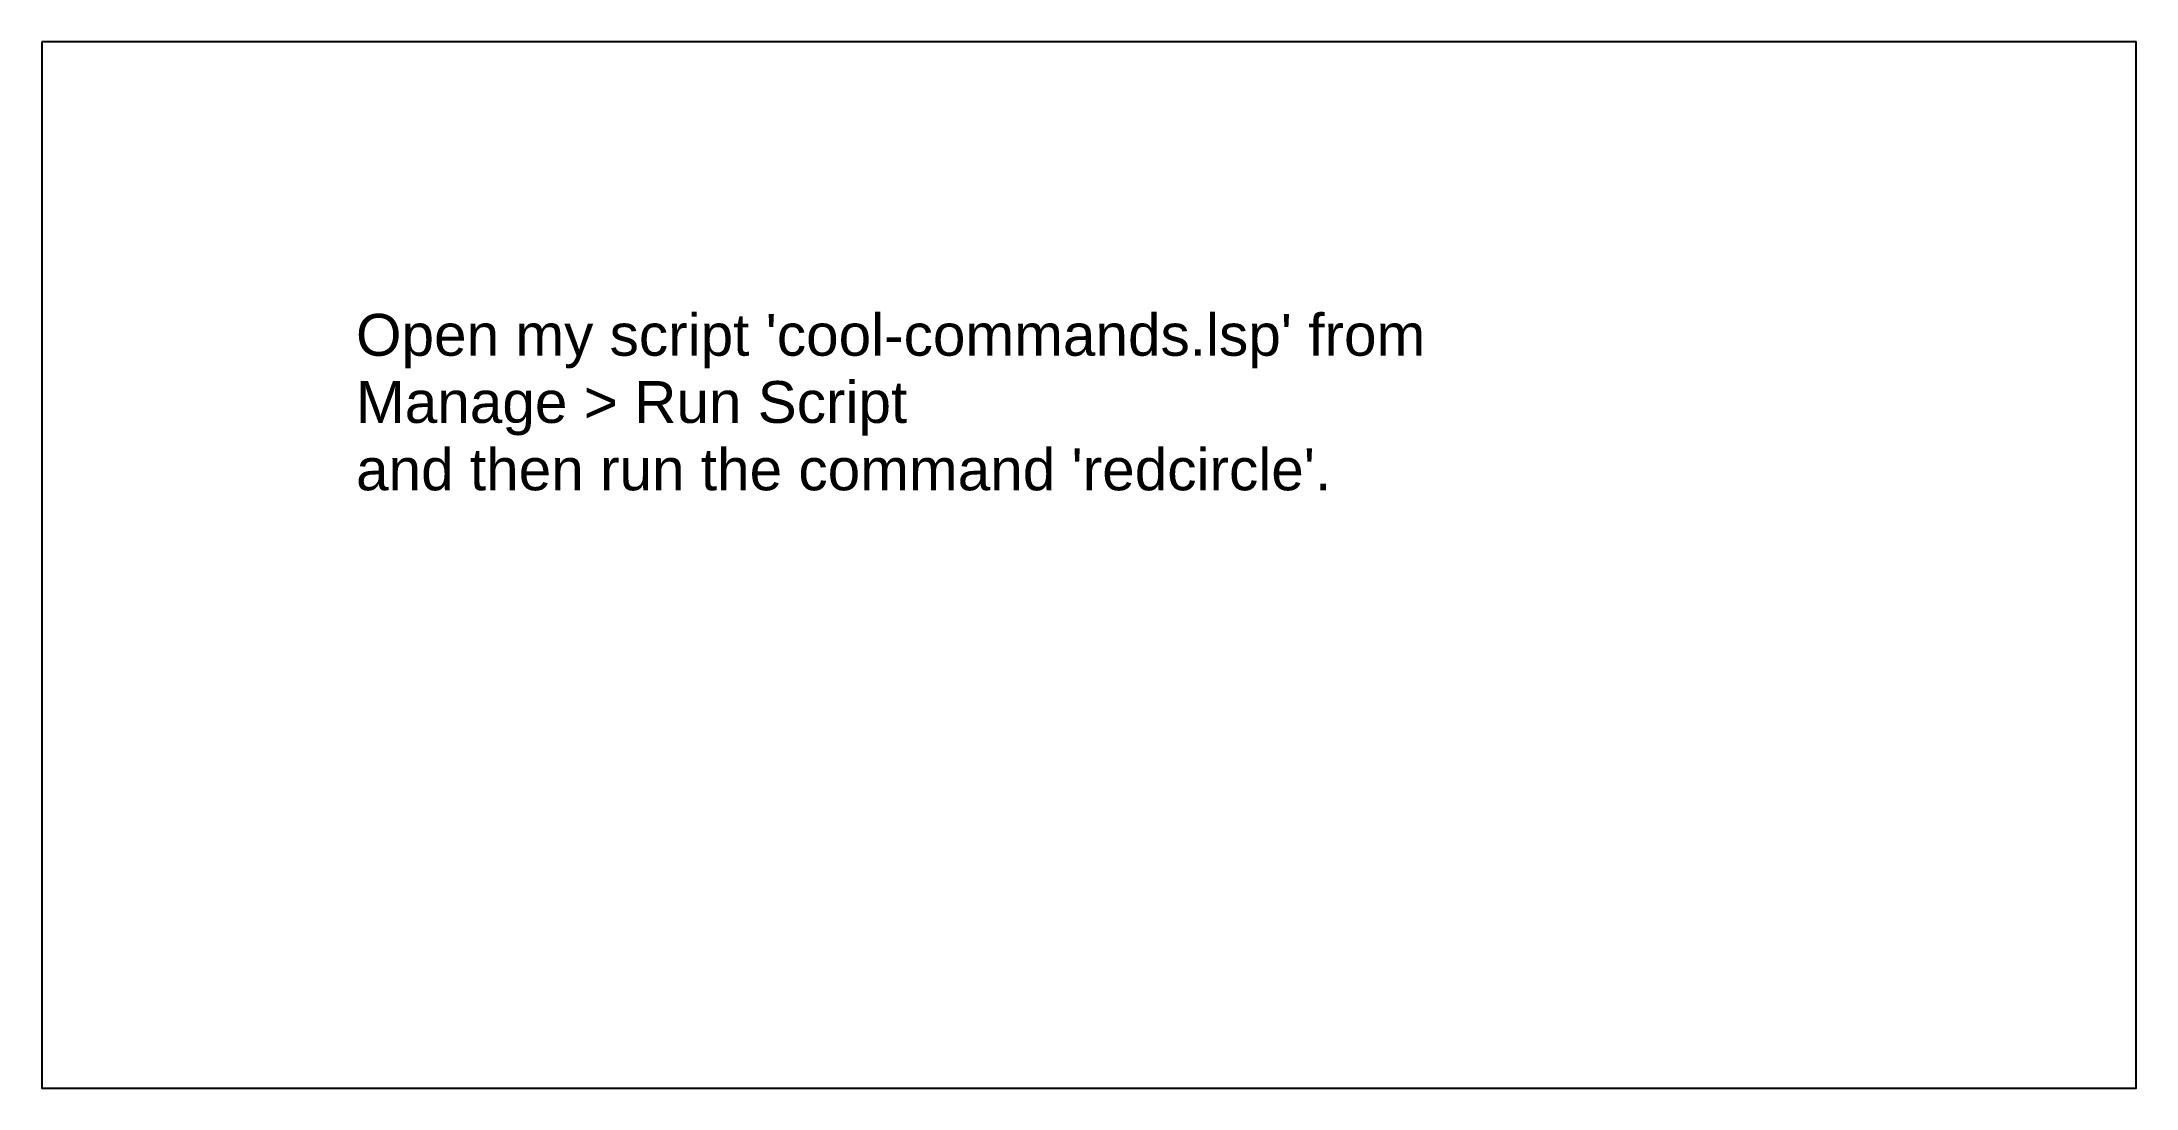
# Model space of a CAD drawing. Header units: inches. Extents: x 17.5 to 27.5, y 10 to 15.
import ezdxf

# ---------------------------------------------------------------- set-up
doc = ezdxf.new("R2010")
doc.units = ezdxf.units.IN
doc.header["$MEASUREMENT"] = 0
doc.styles.get("Standard").update_dxf_attribs({"font": 'arial.ttf'})

msp = doc.modelspace()

# ---------------------------------------------------------------- linework, layer by layer
msp.add_lwpolyline([(17.5, 15), (17.5, 10), (27.5, 10), (27.5, 15)], close=True)

# ---------------------------------------------------------------- texts
for s, p in [("Open my script 'cool-commands.lsp' from", (19, 13.5)), ('Manage > Run Script', (19, 13.179)), ("and then run the command 'redcircle'.", (19, 12.857))]:
    msp.add_text(s, height=0.2).set_placement(p)

doc.saveas('drawing.dxf')
